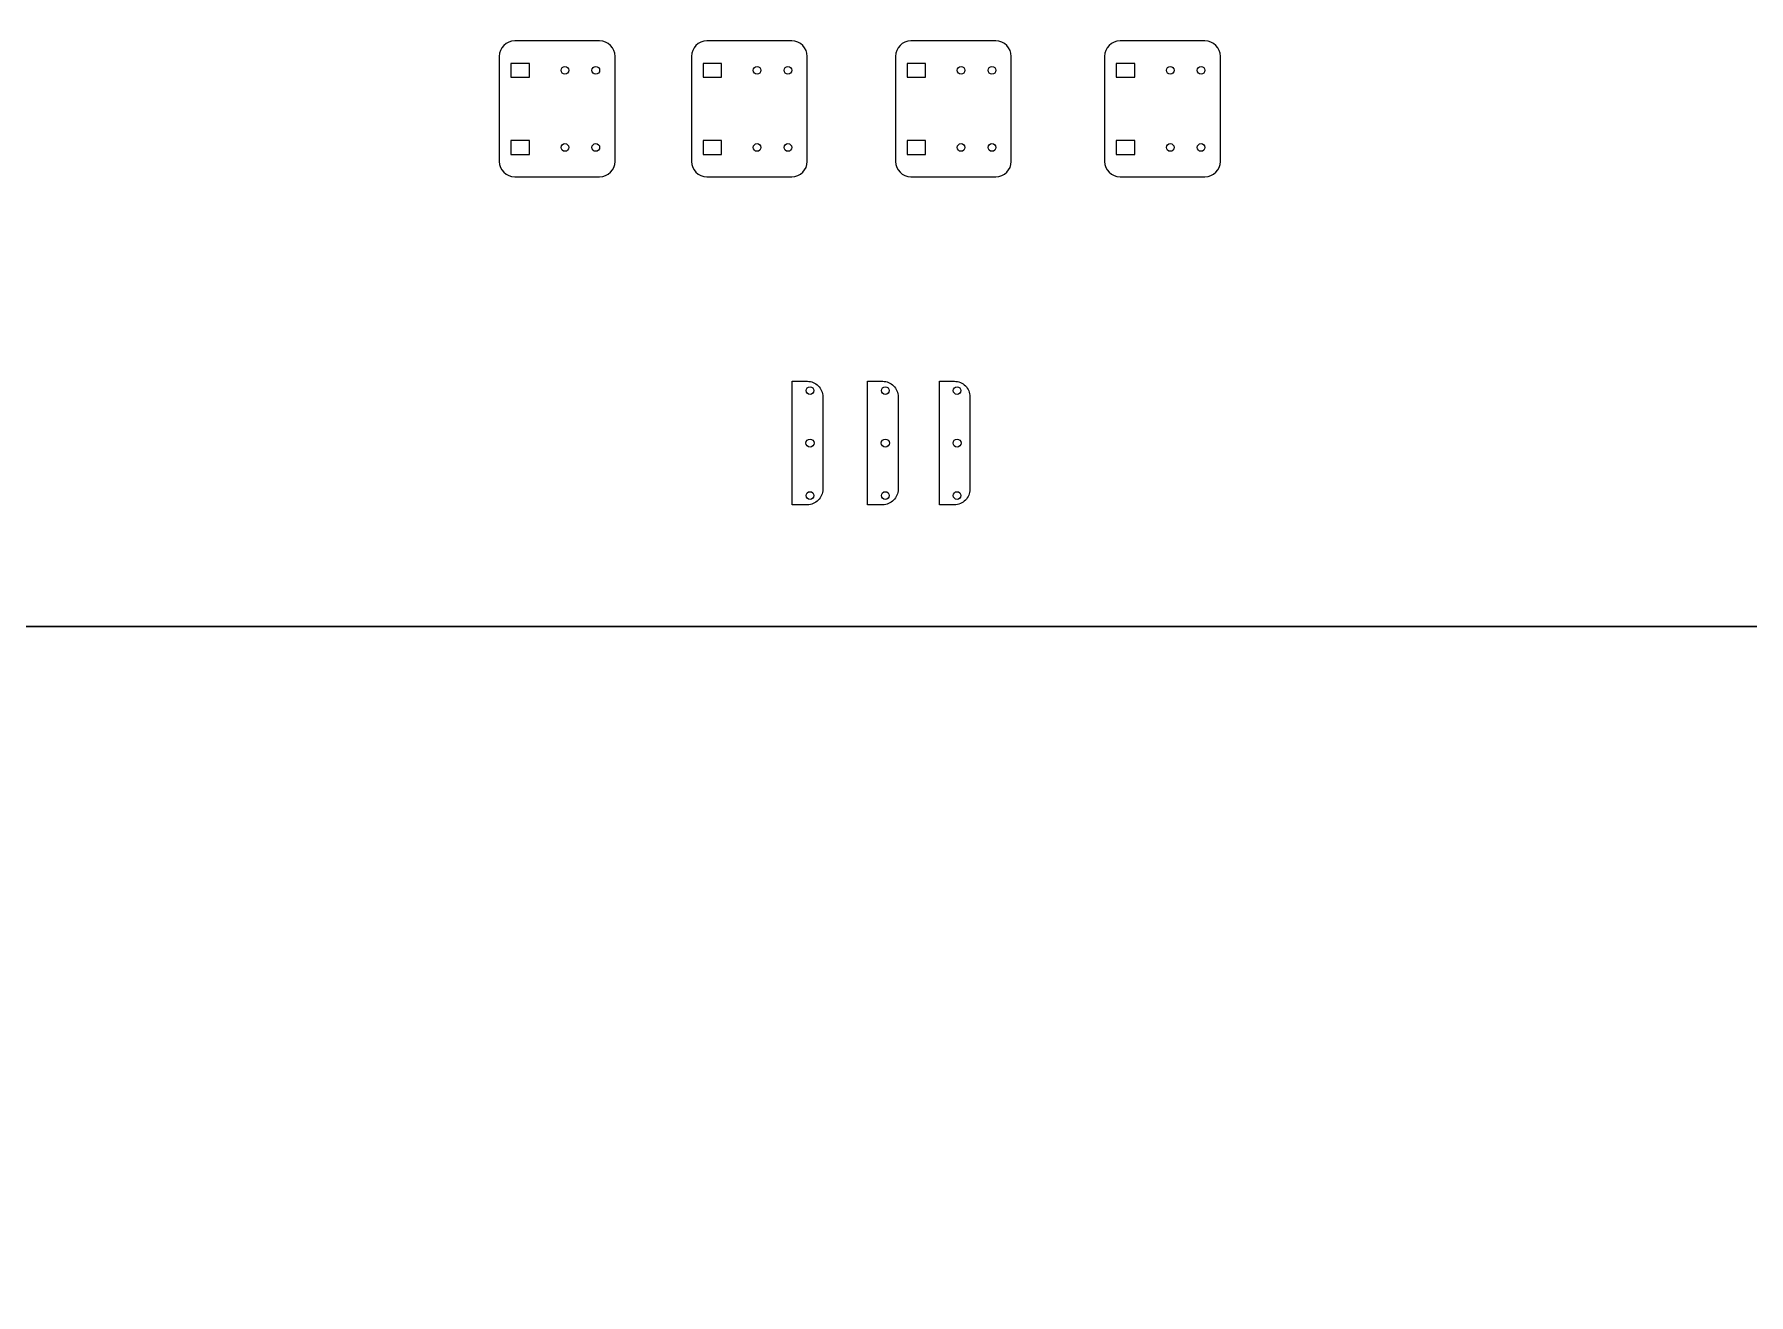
# Model space of a CAD drawing. Header units: inches. Extents: x 931 to 7871, y 712 to 4412.
# Drawn here: x 5650 to 6761, y 1684 to 2500 of the extents above; entities that cross this region are included whole.
import ezdxf

# ---------------------------------------------------------------- set-up
doc = ezdxf.new("R2010")
doc.units = ezdxf.units.IN
doc.header["$MEASUREMENT"] = 0
doc.layers.add('NOTE', color=2, linetype='Continuous')

msp = doc.modelspace()

# ---------------------------------------------------------------- linework, layer by layer
at = {"color": 7, "linetype": 'Continuous', "lineweight": 25}
for p, q in [((6016, 2496), (5961, 2496)), ((6140.5, 2496), (6085.5, 2496)), ((6272.7, 2496), (6217.7, 2496)), ((6408.2, 2496), (6353.2, 2496)), ((5951, 2486), (5951, 2418)), ((5970.5, 2481.5), (5958.5, 2481.5)), ((5958.5, 2481.5), (5958.5, 2472.5)), ((5970.5, 2472.5), (5970.5, 2481.5)), ((6026, 2418), (6026, 2486)), ((6075.5, 2486), (6075.5, 2418)), ((6095, 2481.5), (6083, 2481.5)), ((6083, 2481.5), (6083, 2472.5)), ((6095, 2472.5), (6095, 2481.5)), ((6150.5, 2418), (6150.5, 2486)), ((6207.7, 2486), (6207.7, 2418)), ((6227.2, 2481.5), (6215.2, 2481.5)), ((6215.2, 2481.5), (6215.2, 2472.5)), ((6227.2, 2472.5), (6227.2, 2481.5)), ((6282.7, 2418), (6282.7, 2486)), ((6343.2, 2486), (6343.2, 2418)), ((6362.7, 2481.5), (6350.7, 2481.5)), ((6350.7, 2481.5), (6350.7, 2472.5)), ((6362.7, 2472.5), (6362.7, 2481.5)), ((6418.2, 2418), (6418.2, 2486)), ((5958.5, 2472.5), (5970.5, 2472.5)), ((6083, 2472.5), (6095, 2472.5)), ((6215.2, 2472.5), (6227.2, 2472.5)), ((6350.7, 2472.5), (6362.7, 2472.5)), ((5970.5, 2431.5), (5958.5, 2431.5)), ((5958.5, 2431.5), (5958.5, 2422.5)), ((5958.5, 2422.5), (5970.5, 2422.5)), ((5970.5, 2422.5), (5970.5, 2431.5)), ((6095, 2431.5), (6083, 2431.5)), ((6083, 2431.5), (6083, 2422.5)), ((6083, 2422.5), (6095, 2422.5)), ((6095, 2422.5), (6095, 2431.5)), ((6227.2, 2431.5), (6215.2, 2431.5)), ((6215.2, 2431.5), (6215.2, 2422.5)), ((6215.2, 2422.5), (6227.2, 2422.5)), ((6227.2, 2422.5), (6227.2, 2431.5)), ((6362.7, 2431.5), (6350.7, 2431.5)), ((6350.7, 2431.5), (6350.7, 2422.5)), ((6350.7, 2422.5), (6362.7, 2422.5)), ((6362.7, 2422.5), (6362.7, 2431.5)), ((5961, 2408), (6016, 2408)), ((6085.5, 2408), (6140.5, 2408)), ((6217.7, 2408), (6272.7, 2408)), ((6353.2, 2408), (6408.2, 2408))]:
    msp.add_line(p, q, dxfattribs=at)
for points in [[(6150.6, 2195.5), (6143.3, 2195.5), (6142.8, 2195.5), (6140.8, 2195.5), (6140.8, 2275.5), (6142.8, 2275.5), (6143.3, 2275.5), (6150.6, 2275.5, -0.414214), (6160.6, 2265.5), (6160.6, 2205.5, -0.414214)], [(6199.4, 2195.5), (6192.1, 2195.5), (6191.6, 2195.5), (6189.6, 2195.5), (6189.6, 2275.5), (6191.6, 2275.5), (6192.1, 2275.5), (6199.4, 2275.5, -0.414214), (6209.4, 2265.5), (6209.4, 2205.5, -0.414214)], [(6245.9, 2195.5), (6238.6, 2195.5), (6238.1, 2195.5), (6236.1, 2195.5), (6236.1, 2275.5), (6238.1, 2275.5), (6238.6, 2275.5), (6245.9, 2275.5, -0.414214), (6255.9, 2265.5), (6255.9, 2205.5, -0.414214)]]:
    msp.add_lwpolyline(points, format="xyb", close=True, dxfattribs=at)
for centre, radius in [((5993.5, 2477), 2.5), ((6013.5, 2477), 2.5), ((6118, 2477), 2.5), ((6138, 2477), 2.5), ((6250.2, 2477), 2.5), ((6270.2, 2477), 2.5), ((6385.7, 2477), 2.5), ((6405.7, 2477), 2.5), ((5993.5, 2427), 2.5), ((6013.5, 2427), 2.5), ((6118, 2427), 2.5), ((6138, 2427), 2.5), ((6250.2, 2427), 2.5), ((6270.2, 2427), 2.5), ((6385.7, 2427), 2.5), ((6405.7, 2427), 2.5), ((6152.3, 2269.5), 2.5), ((6201.1, 2269.5), 2.5), ((6247.6, 2269.5), 2.5), ((6152.3, 2235.5), 2.62), ((6201.1, 2235.5), 2.62), ((6247.6, 2235.5), 2.62), ((6152.3, 2201.5), 2.5), ((6201.1, 2201.5), 2.5), ((6247.6, 2201.5), 2.5)]:
    msp.add_circle(centre, radius, dxfattribs=at)
for centre, start, end in [((5961, 2486), 90, 180), ((6016, 2486), 0, 90), ((6085.5, 2486), 90, 180), ((6140.5, 2486), 0, 90), ((6217.7, 2486), 90, 180), ((6272.7, 2486), 0, 90), ((6353.2, 2486), 90, 180), ((6408.2, 2486), 0, 90), ((5961, 2418), 180, 270), ((6016, 2418), 270, 0), ((6085.5, 2418), 180, 270), ((6140.5, 2418), 270, 0), ((6217.7, 2418), 180, 270), ((6272.7, 2418), 270, 0), ((6353.2, 2418), 180, 270), ((6408.2, 2418), 270, 0)]:
    msp.add_arc(centre, 10, start, end, dxfattribs=at)
at = {"layer": 'NOTE'}
for points in [[(4517.2, 4412), (7871.3, 4412), (7871.3, 2116.6), (4517.2, 2116.6)], [(4517.2, 2116.6), (7871.3, 2116.6), (7871.3, 724.7), (4517.2, 724.7)]]:
    msp.add_lwpolyline(points, close=True, dxfattribs=at)

doc.saveas('drawing.dxf')
